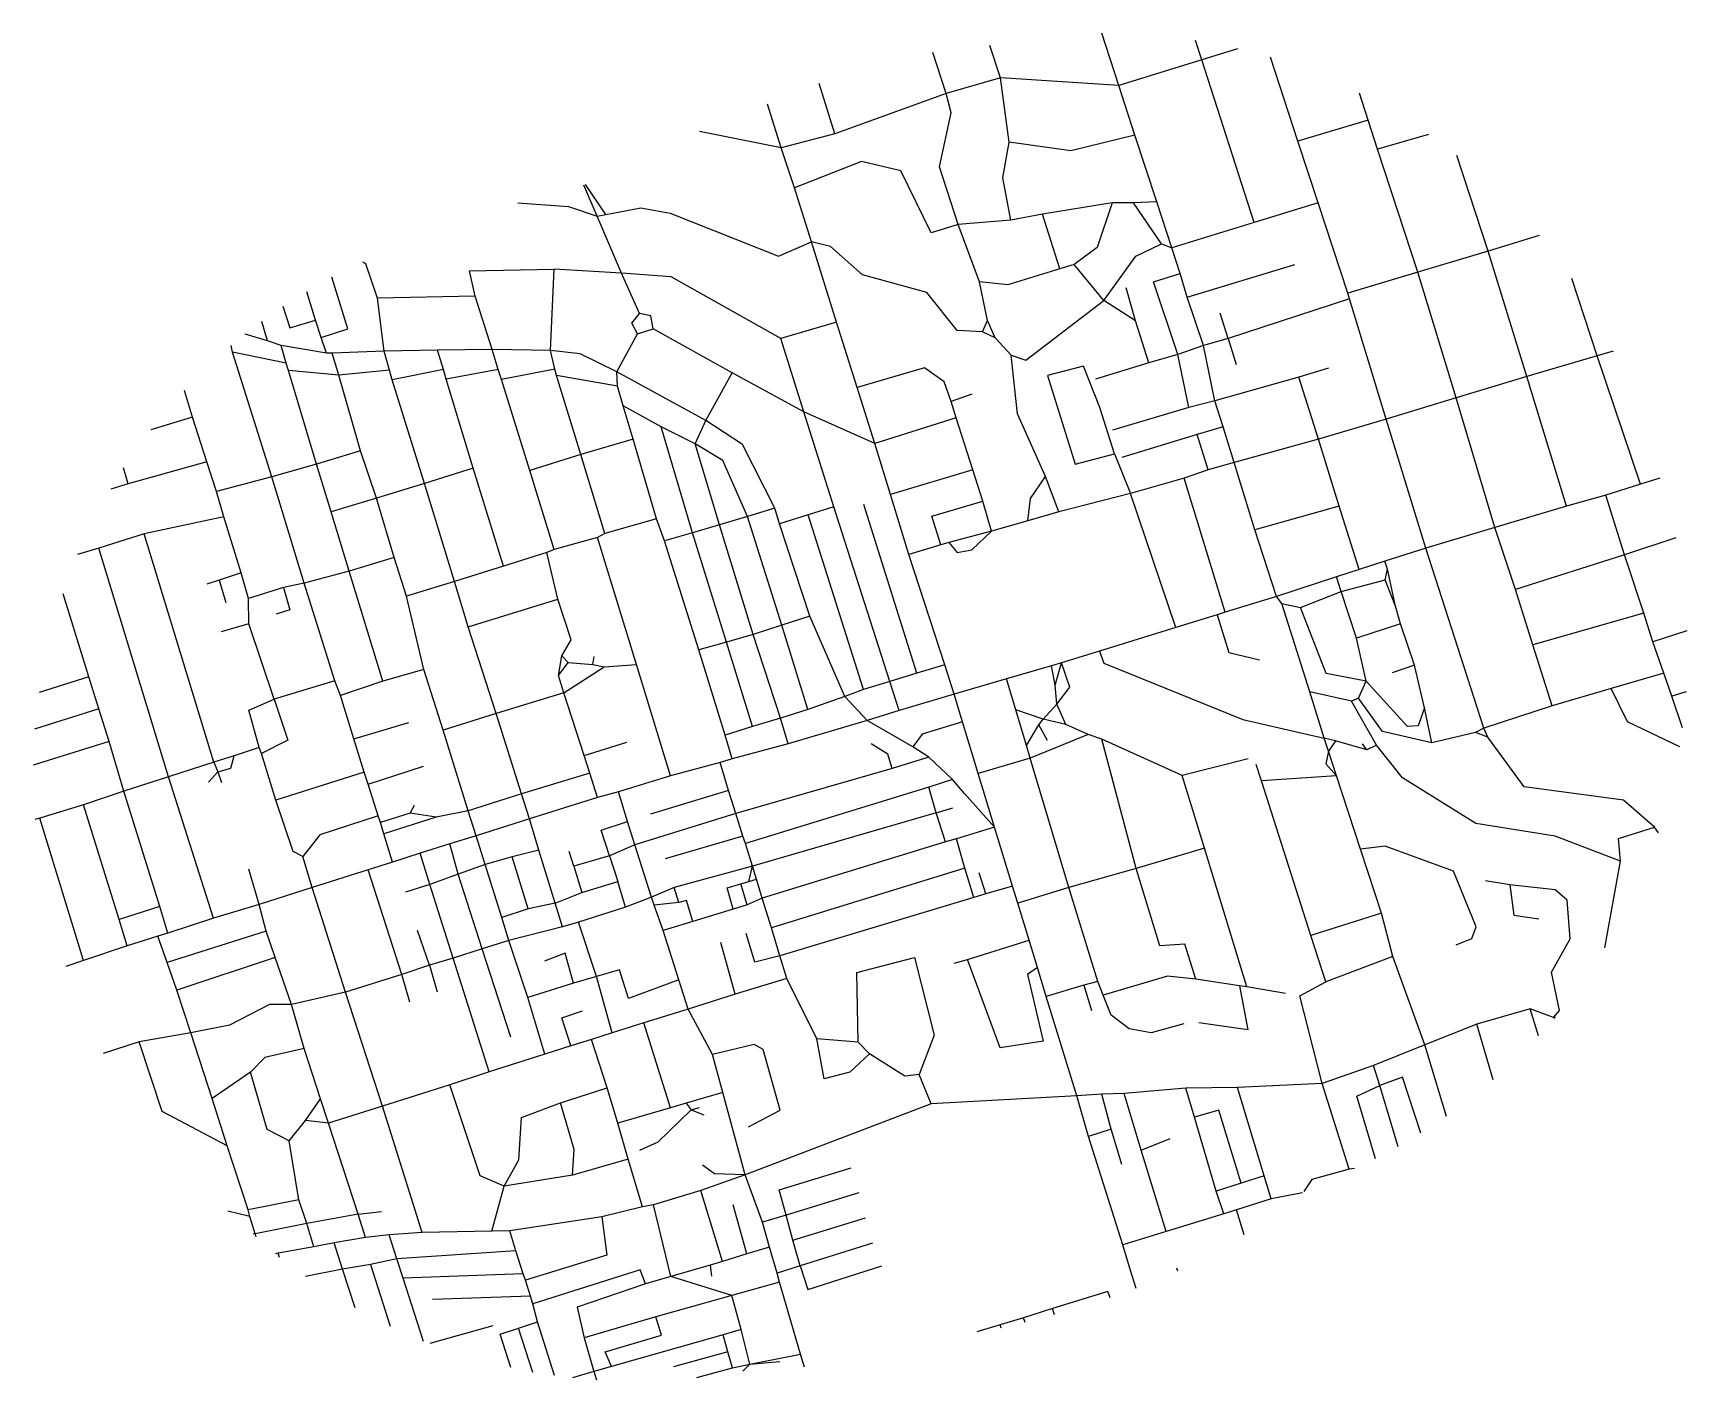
# Model space of a CAD drawing. Header units: metres. Extents: x 625852 to 628785, y 4836684 to 4839071.
import ezdxf

# ---------------------------------------------------------------- set-up
doc = ezdxf.new("R2010")
doc.units = ezdxf.units.M

msp = doc.modelspace()

# ---------------------------------------------------------------- linework, layer by layer
at = {"layer": 'ROADS'}
for points in [[(627777.4, 4838978.5), (627747.2, 4839071.3)], [(627567.3, 4838992.3), (627548.6, 4839049.6)], [(627924.7, 4839024.1), (627913.3, 4839058.1)], [(627987.4, 4839043.4), (627924.7, 4839024.1)], [(627470.9, 4838964.2), (627447.5, 4839037)], [(627924.7, 4839024.1), (627777.4, 4838978.5)], [(628017.5, 4838735.8), (627924.7, 4839024.1)], [(628094.5, 4838879.5), (628046.2, 4839028.6)], [(627273.3, 4838892.7), (627245.7, 4838981.7)], [(627567.3, 4838992.3), (627470.9, 4838964.2)], [(627582.7, 4838877.7), (627567.3, 4838992.3)], [(627777.4, 4838978.5), (627567.3, 4838992.3)], [(627470.9, 4838964.2), (627273.3, 4838892.7)], [(627492.1, 4838732.1), (627459.4, 4838834.4), (627479.9, 4838929.8), (627470.9, 4838964.2)], [(627805.8, 4838890.6), (627777.4, 4838978.5)], [(628219.4, 4838916.8), (628203.8, 4838964.6)], [(627178.5, 4838867.7), (627154.2, 4838945.2)], [(627178.5, 4838867.7), (627033.4, 4838896.6)], [(628219.4, 4838916.8), (628094.5, 4838879.5)], [(628236.1, 4838865.7), (628219.4, 4838916.8)], [(627273.3, 4838892.7), (627178.5, 4838867.7)], [(627201.9, 4838796.8), (627178.5, 4838867.7)], [(627585.9, 4838739.8), (627571.7, 4838814.6), (627582.7, 4838877.7)], [(627805.8, 4838890.6), (627692.2, 4838862.6), (627582.7, 4838877.7)], [(627844.4, 4838771.9), (627805.8, 4838890.6)], [(628130.8, 4838770.4), (628094.5, 4838879.5)], [(628326.6, 4838891.6), (628236.1, 4838865.7)], [(628307.3, 4838647.5), (628236.1, 4838865.7)], [(627492.1, 4838732.1), (627444.2, 4838717.2), (627390.6, 4838827), (627320.6, 4838843.7), (627201.9, 4838796.8)], [(628432.1, 4838684.5), (628376.6, 4838854.6)], [(626851.9, 4838746.6), (626828.5, 4838802)], [(626867.7, 4838749.5), (626831.3, 4838802.7)], [(627232, 4838701.2), (627201.9, 4838796.8)], [(626711.4, 4838770.3), (626801.2, 4838763.9), (626851.9, 4838746.6)], [(626851.9, 4838746.6), (626867.7, 4838749.5)], [(626867.7, 4838749.5), (626929.3, 4838761.4), (626981.8, 4838752.1), (627173.7, 4838676), (627232, 4838701.2)], [(627641.7, 4838750.3), (627585.9, 4838739.8)], [(627765.2, 4838770.2), (627641.7, 4838750.3)], [(627672.7, 4838653.6), (627641.7, 4838750.3)], [(627765.2, 4838770.2), (627738.9, 4838691.1), (627697.9, 4838661.3)], [(627803, 4838770.4), (627765.2, 4838770.2)], [(627844.4, 4838771.9), (627803, 4838770.4)], [(627853, 4838697.9), (627803, 4838770.4)], [(627871.3, 4838690.6), (627844.4, 4838771.9)], [(628130.8, 4838770.4), (628017.5, 4838735.8)], [(628183.1, 4838610.4), (628130.8, 4838770.4)], [(626895.1, 4838645.5), (626851.9, 4838746.6)], [(627585.9, 4838739.8), (627492.1, 4838732.1)], [(627530.1, 4838630.1), (627492.1, 4838732.1)], [(628017.5, 4838735.8), (627871.3, 4838690.6)], [(627535.5, 4838541.5), (627490.8, 4838544.3), (627436.8, 4838611.4), (627322.8, 4838642.7), (627265.9, 4838693.2), (627232, 4838701.2)], [(627276.5, 4838559.1), (627232, 4838701.2)], [(627750.9, 4838597.2), (627807.4, 4838676.1), (627853, 4838697.9)], [(627853, 4838697.9), (627871.3, 4838690.6)], [(627886.3, 4838645), (627871.3, 4838690.6)], [(628522.6, 4838712.6), (628432.1, 4838684.5)], [(626462.2, 4838601.5), (626442, 4838662.3), (626436.2, 4838665.1)], [(627697.9, 4838661.3), (627672.7, 4838653.6)], [(627750.9, 4838597.2), (627697.9, 4838661.3)], [(627898.2, 4838603.2), (628089.5, 4838660.8)], [(628432.1, 4838684.5), (628307.3, 4838647.5)], [(628500.6, 4838462.4), (628432.1, 4838684.5)], [(626362.7, 4838531.7), (626409.9, 4838547.1), (626381.2, 4838638.8)], [(626635.9, 4838605.1), (626625.6, 4838650.1), (626775.6, 4838653)], [(626769.4, 4838508.4), (626775.6, 4838653)], [(626895.1, 4838645.5), (626775.6, 4838653)], [(627177.8, 4838530), (626983.3, 4838639.3), (626895.1, 4838645.5)], [(626927.2, 4838574.1), (626895.1, 4838645.5)], [(627672.7, 4838653.6), (627580.6, 4838625), (627530.1, 4838630.1)], [(627544.5, 4838561.8), (627530.1, 4838630.1)], [(627881.6, 4838501.8), (627838.9, 4838630.6), (627886.3, 4838645)], [(627898.2, 4838603.2), (627886.3, 4838645)], [(628307.3, 4838647.5), (628183.1, 4838610.4)], [(628375.7, 4838424.5), (628307.3, 4838647.5)], [(628625.6, 4838499.2), (628580.5, 4838636)], [(626352.5, 4838562.5), (626337.1, 4838612.9)], [(626635.9, 4838605.1), (626462.2, 4838601.5)], [(626474.1, 4838507.5), (626462.2, 4838601.5)], [(626665.8, 4838510.1), (626635.9, 4838605.1)], [(627806.5, 4838561.1), (627790, 4838619.8)], [(627927.2, 4838517.4), (627898.2, 4838603.2)], [(628186.1, 4838600), (627971, 4838530)], [(628186.1, 4838600), (628183.1, 4838610.4)], [(628251.5, 4838386.7), (628186.1, 4838600)], [(626294.6, 4838587.1), (626306.7, 4838548.6), (626352.5, 4838562.5)], [(626923.5, 4838538.4), (626913.5, 4838556.9), (626927.2, 4838574.1)], [(626951.1, 4838547.1), (626947.1, 4838570), (626927.2, 4838574.1)], [(627586.3, 4838500.4), (627612, 4838491.2), (627750.9, 4838597.2)], [(627806.5, 4838561.1), (627750.9, 4838597.2)], [(627971, 4838530), (627957.1, 4838574.7)], [(626267.1, 4838525.6), (626257.5, 4838559.9)], [(626362.7, 4838531.7), (626352.5, 4838562.5)], [(626923.5, 4838538.4), (626951.1, 4838547.1)], [(627091.4, 4838468.9), (626951.1, 4838547.1)], [(627276.5, 4838559.1), (627177.8, 4838530)], [(627313.2, 4838442.9), (627276.5, 4838559.1)], [(627535.5, 4838541.5), (627544.5, 4838561.8)], [(627558, 4838530.8), (627535.5, 4838541.5)], [(627558, 4838530.8), (627544.5, 4838561.8)], [(627830.5, 4838486.5), (627806.5, 4838561.1)], [(626205.5, 4838505.6), (626202.9, 4838517.6)], [(626267.1, 4838525.6), (626227.7, 4838537.5)], [(626291.5, 4838517.7), (626267.1, 4838525.6)], [(626300.2, 4838486.2), (626291.5, 4838517.7)], [(626371.8, 4838503.7), (626291.5, 4838517.7)], [(626371.8, 4838503.7), (626362.7, 4838531.7)], [(626886.8, 4838470.6), (626923.5, 4838538.4)], [(627218.5, 4838399.9), (627177.8, 4838530)], [(627586.3, 4838500.4), (627558, 4838530.8)], [(627927.2, 4838517.4), (627881.6, 4838501.8)], [(627971, 4838530), (627927.2, 4838517.4)], [(627947.2, 4838419.5), (627927.2, 4838517.4)], [(627971, 4838530), (627985.1, 4838483.8)], [(626275.1, 4838284.7), (626205.5, 4838505.6)], [(626300.2, 4838486.2), (626205.5, 4838505.6)], [(626304.6, 4838472.9), (626300.2, 4838486.2)], [(626382.3, 4838503.6), (626371.8, 4838503.7)], [(626474.1, 4838507.5), (626382.3, 4838503.6)], [(626393.8, 4838464.9), (626382.3, 4838503.6)], [(626568.8, 4838509.4), (626474.1, 4838507.5)], [(626483.5, 4838473.8), (626474.1, 4838507.5)], [(626665.8, 4838510.1), (626568.8, 4838509.4)], [(626579.3, 4838474.9), (626568.8, 4838509.4)], [(626676.6, 4838475.1), (626665.8, 4838510.1)], [(626769.4, 4838508.4), (626665.8, 4838510.1)], [(626886.8, 4838470.6), (626822.1, 4838502.9), (626769.4, 4838508.4)], [(626776.8, 4838475.8), (626769.4, 4838508.4)], [(627647, 4838285.1), (627597.3, 4838396.5), (627586.3, 4838500.4)], [(627830.5, 4838486.5), (627736, 4838457.5)], [(627881.6, 4838501.8), (627830.5, 4838486.5)], [(627901.2, 4838407.8), (627881.6, 4838501.8)], [(628625.6, 4838499.2), (628500.6, 4838462.4)], [(628653.9, 4838507.7), (628625.6, 4838499.2)], [(628702.4, 4838271.7), (628625.6, 4838499.2)], [(626354.5, 4838307.2), (626304.6, 4838472.9)], [(626393.8, 4838464.9), (626304.6, 4838472.9)], [(626483.5, 4838473.8), (626393.8, 4838464.9)], [(626432.5, 4838330.7), (626393.8, 4838464.9)], [(626488.7, 4838456.7), (626483.5, 4838473.8)], [(626579.3, 4838474.9), (626488.7, 4838456.7)], [(626545.8, 4838272.9), (626488.7, 4838456.7)], [(626584.5, 4838457.7), (626579.3, 4838474.9)], [(626676.6, 4838475.1), (626584.5, 4838457.7)], [(626632.2, 4838300), (626584.5, 4838457.7)], [(626682.1, 4838457), (626676.6, 4838475.1)], [(626776.8, 4838475.8), (626682.1, 4838457)], [(626732.7, 4838296.1), (626682.1, 4838457)], [(626780.2, 4838464.5), (626776.8, 4838475.8)], [(626822.8, 4838324.5), (626780.2, 4838464.5)], [(626887.9, 4838445.1), (626780.2, 4838464.5)], [(627044.6, 4838384.3), (626886.8, 4838470.6)], [(626887.9, 4838445.1), (626886.8, 4838470.6)], [(627044.6, 4838384.3), (627091.4, 4838468.9)], [(627218.5, 4838399.9), (627091.4, 4838468.9)], [(627479.8, 4838418.3), (627467.4, 4838453.1), (627432.6, 4838477.9), (627313.2, 4838442.9)], [(627769.5, 4838325.5), (627743.3, 4838407.8), (627714.8, 4838480.9), (627650.6, 4838464.2), (627700, 4838307.1), (627769.5, 4838325.5)], [(628096.3, 4838461.2), (627947.2, 4838419.5)], [(628148.9, 4838477.3), (628096.3, 4838461.2)], [(628131.2, 4838351.7), (628096.3, 4838461.2)], [(628500.6, 4838462.4), (628375.7, 4838424.5)], [(628570.9, 4838232.6), (628500.6, 4838462.4)], [(626134.2, 4838390.5), (626119.9, 4838437.6)], [(626898.3, 4838410.4), (626887.9, 4838445.1)], [(627344.4, 4838343.5), (627313.2, 4838442.9)], [(627516.5, 4838430.9), (627479.8, 4838418.3)], [(628375.7, 4838424.5), (628251.5, 4838386.7)], [(628444, 4838195), (628375.7, 4838424.5)], [(626915.9, 4838351.4), (626898.3, 4838410.4)], [(626965.4, 4838373.1), (626898.3, 4838410.4)], [(627271.5, 4838231.7), (627218.5, 4838399.9)], [(627344.4, 4838343.5), (627218.5, 4838399.9)], [(627488.5, 4838389), (627479.8, 4838418.3)], [(627901.2, 4838407.8), (627765.8, 4838367.5)], [(627947.2, 4838419.5), (627901.2, 4838407.8)], [(627962.1, 4838373.1), (627947.2, 4838419.5)], [(626134.2, 4838390.5), (626060.5, 4838368.1)], [(626159.8, 4838311), (626134.2, 4838390.5)], [(627021.4, 4838185.5), (626965.4, 4838373.1)], [(627026.1, 4838343.1), (626965.4, 4838373.1)], [(627026.1, 4838343.1), (627044.6, 4838384.3)], [(627167.3, 4838229.3), (627109.8, 4838341.7), (627044.6, 4838384.3)], [(627488.5, 4838389), (627344.4, 4838343.5)], [(627518.4, 4838297.3), (627488.5, 4838389)], [(627962.1, 4838373.1), (627916.1, 4838359.7)], [(627981.5, 4838309.9), (627962.1, 4838373.1)], [(628251.5, 4838386.7), (628131.2, 4838351.7)], [(628321.8, 4838158.3), (628251.5, 4838386.7)], [(626915.9, 4838351.4), (626822.8, 4838324.5)], [(626957.4, 4838210.3), (626915.9, 4838351.4)], [(627118.7, 4838214.5), (627075.1, 4838313.4), (627026.1, 4838343.1)], [(627068.9, 4838199.4), (627026.1, 4838343.1)], [(627372.1, 4838253.2), (627344.4, 4838343.5)], [(627916.1, 4838359.7), (627782.7, 4838318.8)], [(627935.6, 4838297.1), (627916.1, 4838359.7)], [(628131.2, 4838351.7), (627981.5, 4838309.9)], [(628168, 4838232.8), (628131.2, 4838351.7)], [(626159.8, 4838311), (626020.5, 4838272.5)], [(626176.7, 4838258.6), (626159.8, 4838311)], [(626354.5, 4838307.2), (626275.1, 4838284.7)], [(626432.5, 4838330.7), (626354.5, 4838307.2)], [(626380.2, 4838222.4), (626354.5, 4838307.2)], [(626460.4, 4838246.9), (626432.5, 4838330.7)], [(626822.8, 4838324.5), (626732.7, 4838296.1)], [(626865.7, 4838184.4), (626822.8, 4838324.5)], [(627769.5, 4838325.5), (627798.2, 4838255.3)], [(627981.5, 4838309.9), (627935.6, 4838297.1)], [(628018.3, 4838190.8), (627981.5, 4838309.9)], [(626020.5, 4838272.5), (626011.8, 4838300.4)], [(626275.1, 4838284.7), (626176.7, 4838258.6)], [(626332.6, 4838096.3), (626275.1, 4838284.7)], [(626632.2, 4838300), (626545.8, 4838272.9)], [(626686.1, 4838126.4), (626632.2, 4838300)], [(626775.9, 4838155.6), (626732.7, 4838296.1)], [(627518.4, 4838297.3), (627372.1, 4838253.2)], [(627536.2, 4838241.7), (627518.4, 4838297.3)], [(627616.1, 4838206.5), (627620.7, 4838246), (627647, 4838285.1)], [(627671.1, 4838222.8), (627647, 4838285.1)], [(627893.1, 4838282.1), (627798.2, 4838255.3)], [(627935.6, 4838297.1), (627893.1, 4838282.1)], [(627966, 4838044.5), (627893.1, 4838282.1)], [(628736.8, 4838282.5), (628702.4, 4838271.7)], [(626020.5, 4838272.5), (625989.7, 4838262.8)], [(626189.8, 4838213.8), (626176.7, 4838258.6)], [(626545.8, 4838272.9), (626460.4, 4838246.9)], [(626598.8, 4838098.8), (626545.8, 4838272.9)], [(627404.8, 4838147.1), (627372.1, 4838253.2)], [(627798.2, 4838255.3), (627671.1, 4838222.8)], [(627878.3, 4838017.6), (627798.2, 4838255.3)], [(628640.7, 4838252.4), (628570.9, 4838232.6)], [(628702.4, 4838271.7), (628640.7, 4838252.4)], [(628674.3, 4838146.3), (628640.7, 4838252.4)], [(626460.4, 4838246.9), (626380.2, 4838222.4)], [(626412.1, 4838117.4), (626380.2, 4838222.4)], [(626492.3, 4838141.8), (626460.4, 4838246.9)], [(627167.3, 4838229.3), (627118.7, 4838214.5)], [(627175.2, 4838201.1), (627167.3, 4838229.3)], [(627271.5, 4838231.7), (627226.1, 4838217.3)], [(627370.8, 4837921.5), (627271.5, 4838231.7)], [(627419.2, 4837936.4), (627325, 4838235.3)], [(627461.4, 4838164.2), (627445.5, 4838214.8), (627536.2, 4838241.7)], [(627551.3, 4838188.4), (627536.2, 4838241.7)], [(627671.1, 4838222.8), (627616.1, 4838206.5)], [(628168, 4838232.8), (628018.3, 4838190.8)], [(628203.2, 4838120.3), (628168, 4838232.8)], [(628570.9, 4838232.6), (628444, 4838195)], [(626189.8, 4838213.8), (626048.4, 4838183.3)], [(626220.6, 4838114.2), (626189.8, 4838213.8)], [(626957.4, 4838210.3), (626865.7, 4838184.4)], [(626971.7, 4838171), (626957.4, 4838210.3)], [(627068.9, 4838199.4), (627021.4, 4838185.5)], [(627118.7, 4838214.5), (627068.9, 4838199.4)], [(627129, 4838005.4), (627068.9, 4838199.4)], [(627179.5, 4838021.7), (627118.7, 4838214.5)], [(627226.1, 4838217.3), (627175.2, 4838201.1)], [(627229.1, 4838037.7), (627175.2, 4838201.1)], [(627324.4, 4837907.4), (627226.1, 4838217.3)], [(627616.1, 4838206.5), (627551.3, 4838188.4)], [(628056.7, 4838072.3), (628018.3, 4838190.8)], [(628444, 4838195), (628321.8, 4838158.3)], [(628480.5, 4838084.6), (628444, 4838195)], [(626048.4, 4838183.3), (625968.3, 4838158.3)], [(626172.3, 4837778.5), (626048.4, 4838183.3)], [(626852.5, 4838177.3), (626775.9, 4838155.6)], [(626865.7, 4838184.4), (626852.5, 4838177.3)], [(626921.7, 4837951.7), (626852.5, 4838177.3)], [(627021.4, 4838185.5), (626971.7, 4838171)], [(627032.3, 4837977.9), (626971.7, 4838171)], [(627081.3, 4837991.8), (627021.4, 4838185.5)], [(627461.4, 4838164.2), (627404.8, 4838147.1)], [(627475.6, 4838168.5), (627461.4, 4838164.2)], [(627475.6, 4838168.5), (627490.8, 4838150.6), (627516.8, 4838155), (627551.3, 4838188.4)], [(627551.3, 4838188.4), (627475.6, 4838168.5)], [(628764.9, 4838176.3), (628674.3, 4838146.3)], [(625968.3, 4838158.3), (625930.7, 4838146.7)], [(626092, 4837752.6), (625968.3, 4838158.3)], [(626492.3, 4838141.8), (626412.1, 4838117.4)], [(626513.8, 4838073), (626492.3, 4838141.8)], [(626762.8, 4838150.2), (626686.1, 4838126.4)], [(626775.9, 4838155.6), (626762.8, 4838150.2)], [(626782.5, 4838067.8), (626762.8, 4838150.2)], [(627468.7, 4837951.5), (627404.8, 4838147.1)], [(628249.1, 4838135.2), (628203.2, 4838120.3)], [(628321.8, 4838158.3), (628249.1, 4838135.2)], [(628254, 4838121.1), (628249.1, 4838135.2)], [(628424.3, 4837839.2), (628321.8, 4838158.3)], [(628674.3, 4838146.3), (628480.5, 4838084.6)], [(628708.4, 4838042.7), (628674.3, 4838146.3)], [(626181.5, 4838101.6), (626159.6, 4838094.5)], [(626220.6, 4838114.2), (626181.5, 4838101.6)], [(626181.5, 4838101.6), (626193.5, 4838061.7)], [(626233.9, 4838068.7), (626220.6, 4838114.2)], [(626412.1, 4838117.4), (626332.6, 4838096.3)], [(626471.9, 4837922.5), (626412.1, 4838117.4)], [(626686.1, 4838126.4), (626598.8, 4838098.8)], [(628163.1, 4838107.1), (628056.7, 4838072.3)], [(628203.2, 4838120.3), (628163.1, 4838107.1)], [(628171.8, 4838081.3), (628163.1, 4838107.1)], [(628171.8, 4838081.3), (628249.4, 4838101.9)], [(628249.4, 4838101.9), (628254, 4838121.1)], [(628267.8, 4838055.5), (628249.4, 4838101.9)], [(628267.8, 4838055.5), (628254, 4838121.1)], [(625950.7, 4837930.1), (625904.7, 4838077.4)], [(626295.6, 4838088.7), (626233.9, 4838068.7)], [(626295.6, 4838088.7), (626307.1, 4838048.7), (626282.9, 4838041)], [(626332.6, 4838096.3), (626295.6, 4838088.7)], [(626386.6, 4837923), (626332.6, 4838096.3)], [(626598.8, 4838098.8), (626513.8, 4838073)], [(626544.8, 4837943), (626513.8, 4838073)], [(626623.5, 4838018.7), (626598.8, 4838098.8)], [(628056.7, 4838072.3), (627966, 4838044.5)], [(628066.4, 4838060.1), (628056.7, 4838072.3)], [(628099.7, 4838052.9), (628171.8, 4838081.3)], [(628198.6, 4837998.6), (628171.8, 4838081.3)], [(628511.4, 4837986.8), (628480.5, 4838084.6)], [(626234.4, 4838023.8), (626233.9, 4838068.7)], [(626623.5, 4838018.7), (626782.5, 4838067.8)], [(626789.6, 4837967.2), (626806.2, 4837995.7), (626782.5, 4838067.8)], [(627966, 4838044.5), (627951.8, 4838040.2)], [(628115.7, 4837903.5), (628066.4, 4838060.1)], [(628066.4, 4838060.1), (628099.7, 4838052.9)], [(628216, 4837922.3), (628145.1, 4837936), (628099.7, 4838052.9)], [(628277, 4838024.3), (628267.8, 4838055.5)], [(628708.4, 4838042.7), (628511.4, 4837986.8)], [(628724.5, 4837992), (628708.4, 4838042.7)], [(626234.4, 4838023.8), (626185, 4838009.6)], [(626279, 4837890.4), (626234.4, 4838023.8)], [(626672.9, 4837865), (626623.5, 4838018.7)], [(627179.5, 4838021.7), (627129, 4838005.4)], [(627229.1, 4838037.7), (627179.5, 4838021.7)], [(627225.4, 4837872.2), (627179.5, 4838021.7)], [(627291.4, 4837895), (627229.1, 4838037.7)], [(627878.3, 4838017.6), (627743.1, 4837975.5)], [(627951.8, 4838040.2), (627878.3, 4838017.6)], [(627951.8, 4838040.2), (627972.4, 4837973.4), (628026.5, 4837960.2)], [(628277, 4838024.3), (628198.6, 4837998.6)], [(628301.6, 4837950.7), (628277, 4838024.3)], [(627081.3, 4837991.8), (627032.3, 4837977.9)], [(627129, 4838005.4), (627081.3, 4837991.8)], [(627127.4, 4837842.1), (627081.3, 4837991.8)], [(627176.9, 4837857), (627129, 4838005.4)], [(628216, 4837922.3), (628198.6, 4837998.6)], [(628545.9, 4837878.4), (628511.4, 4837986.8)], [(628784.7, 4838011.6), (628724.5, 4837992)], [(628743.6, 4837936.6), (628724.5, 4837992)], [(626783.2, 4837932.6), (626789.6, 4837967.2)], [(626783.2, 4837932.6), (626800.4, 4837955.3)], [(626800.4, 4837955.3), (626789.6, 4837967.2)], [(626800.4, 4837955.3), (626844.3, 4837951.8)], [(626844.3, 4837951.8), (626846.5, 4837966.3)], [(627078.8, 4837826.9), (627032.3, 4837977.9)], [(627675.8, 4837954.9), (627658.1, 4837949.7)], [(627664.2, 4837915.2), (627675.8, 4837954.9)], [(627667.1, 4837881.6), (627690.5, 4837911.6), (627675.8, 4837954.9)], [(627743.1, 4837975.5), (627675.8, 4837954.9)], [(627743.1, 4837975.5), (627750.9, 4837954.5), (627997.3, 4837854.3), (628141.5, 4837821.3)], [(625950.7, 4837930.1), (625862.3, 4837902.5)], [(625968.5, 4837873.1), (625950.7, 4837930.1)], [(626544.8, 4837943), (626471.9, 4837922.5)], [(626578.7, 4837835.7), (626544.8, 4837943)], [(626793.1, 4837901.9), (626783.2, 4837932.6)], [(626793.1, 4837901.9), (626864.3, 4837948)], [(626844.3, 4837951.8), (626864.3, 4837948)], [(626864.3, 4837948), (626921.7, 4837951.7)], [(626982.2, 4837754.5), (626921.7, 4837951.7)], [(627419.2, 4837936.4), (627370.8, 4837921.5)], [(627468.7, 4837951.5), (627419.2, 4837936.4)], [(627484.9, 4837899.4), (627468.7, 4837951.5)], [(627578, 4837926.3), (627484.9, 4837899.4)], [(627658.1, 4837949.7), (627578, 4837926.3)], [(627594.5, 4837871.4), (627578, 4837926.3)], [(627664.2, 4837915.2), (627658.1, 4837949.7)], [(628301.6, 4837950.7), (628261.7, 4837937.1)], [(628319.6, 4837875), (628301.6, 4837950.7)], [(628743.6, 4837936.6), (628650.3, 4837909.1)], [(628758.2, 4837895.5), (628743.6, 4837936.6)], [(626386.6, 4837923), (626279, 4837890.4)], [(626396.9, 4837897), (626386.6, 4837923)], [(626471.9, 4837922.5), (626396.9, 4837897)], [(626420.4, 4837820.2), (626396.9, 4837897)], [(626793.1, 4837901.9), (626672.9, 4837865)], [(626829.1, 4837790.8), (626793.1, 4837901.9)], [(627324.4, 4837907.4), (627291.4, 4837895)], [(627370.8, 4837921.5), (627324.4, 4837907.4)], [(627387.6, 4837870.1), (627370.8, 4837921.5)], [(627484.9, 4837899.4), (627387.6, 4837870.1)], [(627500.1, 4837850.1), (627484.9, 4837899.4)], [(627667.1, 4837881.6), (627664.2, 4837915.2)], [(628189.8, 4837886.7), (628115.7, 4837903.5)], [(628141.5, 4837821.3), (628115.7, 4837903.5)], [(628202.3, 4837892.2), (628216, 4837922.3)], [(628319.6, 4837875), (628308.2, 4837843), (628289.2, 4837841.9), (628216, 4837922.3)], [(628650.3, 4837909.1), (628545.9, 4837878.4)], [(628772.2, 4837806.1), (628679.4, 4837850.2), (628650.3, 4837909.1)], [(628783.5, 4837903.3), (628758.2, 4837895.5)], [(625968.5, 4837873.1), (625853.9, 4837837.3)], [(625986.5, 4837815.2), (625968.5, 4837873.1)], [(626252.5, 4837804.5), (626234.4, 4837870.7), (626279, 4837890.4)], [(626279, 4837890.4), (626303.6, 4837817.6), (626256.8, 4837794.2)], [(627225.4, 4837872.2), (627176.9, 4837857)], [(627291.4, 4837895), (627225.4, 4837872.2)], [(627330.8, 4837852.6), (627291.4, 4837895)], [(627387.6, 4837870.1), (627330.8, 4837852.6)], [(627613.5, 4837808.1), (627594.5, 4837871.4)], [(627643, 4837855), (627594.5, 4837871.4)], [(627643, 4837855), (627667.1, 4837881.6)], [(627683.5, 4837845.3), (627667.1, 4837881.6)], [(628202.3, 4837892.2), (628189.8, 4837886.7)], [(628234, 4837808.8), (628189.8, 4837886.7)], [(628332.4, 4837813.1), (628244.9, 4837832.9), (628202.3, 4837892.2)], [(628332.4, 4837813.1), (628319.6, 4837875)], [(628545.9, 4837878.4), (628424.3, 4837839.2)], [(628777.1, 4837839.6), (628758.2, 4837895.5)], [(626420.4, 4837820.2), (626517.9, 4837849.3)], [(626672.9, 4837865), (626578.7, 4837835.7)], [(626717.8, 4837722.4), (626672.9, 4837865)], [(627127.4, 4837842.1), (627078.8, 4837826.9)], [(627176.9, 4837857), (627127.4, 4837842.1)], [(627190.6, 4837811.5), (627176.9, 4837857)], [(627330.8, 4837852.6), (627190.6, 4837811.5)], [(627412, 4837806), (627330.8, 4837852.6)], [(627500.1, 4837850.1), (627428.3, 4837828.7), (627412, 4837806)], [(627528, 4837758.8), (627500.1, 4837850.1)], [(627613.5, 4837808.1), (627635.1, 4837845)], [(627635.1, 4837845), (627643, 4837855)], [(627650.6, 4837817), (627635.1, 4837845)], [(627683.5, 4837845.3), (627643, 4837855)], [(627722.9, 4837827.7), (627683.5, 4837845.3)], [(628424.3, 4837839.2), (628409.8, 4837831.1)], [(628431.5, 4837823.2), (628424.3, 4837839.2)], [(625986.5, 4837815.2), (625851.6, 4837773.4)], [(626012.8, 4837727.1), (625986.5, 4837815.2)], [(626439, 4837760.8), (626420.4, 4837820.2)], [(626623.5, 4837692.2), (626578.7, 4837835.7)], [(626829.1, 4837790.8), (626904.6, 4837814.2)], [(627091.5, 4837784.4), (627078.8, 4837826.9)], [(627190.6, 4837811.5), (627091.5, 4837784.4)], [(627375.5, 4837767.3), (627367.3, 4837793.2), (627338, 4837811.2)], [(627620.2, 4837785.7), (627613.5, 4837808.1)], [(627722.9, 4837827.7), (627620.2, 4837785.7)], [(627747.1, 4837819.6), (627722.9, 4837827.7)], [(627808, 4837590.5), (627747.1, 4837819.6)], [(627889.4, 4837755.4), (627747.1, 4837819.6)], [(628148.9, 4837798.2), (628141.5, 4837821.3)], [(628161.4, 4837816.3), (628141.5, 4837821.3)], [(628161.4, 4837816.3), (628148.9, 4837798.2)], [(628216.9, 4837800.7), (628161.4, 4837816.3)], [(628216.9, 4837800.7), (628209.3, 4837811.1)], [(628234, 4837808.8), (628216.9, 4837800.7)], [(628666.8, 4837603.2), (628551.2, 4837647.4), (628410.2, 4837670), (628280.4, 4837751), (628234, 4837808.8)], [(628409.8, 4837831.1), (628332.4, 4837813.1)], [(628431.5, 4837823.2), (628409.8, 4837831.1)], [(628727.3, 4837663.5), (628672.5, 4837711.2), (628496.1, 4837735.1), (628431.5, 4837823.2)], [(626208.3, 4837790.1), (626172.3, 4837778.5)], [(626179.3, 4837761.9), (626202.6, 4837768.1), (626208.3, 4837790.1)], [(626252.5, 4837804.5), (626208.3, 4837790.1)], [(626256.8, 4837794.2), (626252.5, 4837804.5)], [(626282.3, 4837711.5), (626256.8, 4837794.2)], [(626839.1, 4837759.5), (626829.1, 4837790.8)], [(627091.5, 4837784.4), (627070, 4837778.1)], [(627440.5, 4837787.7), (627375.5, 4837767.3)], [(627440.5, 4837787.7), (627412, 4837806)], [(627482.2, 4837748.2), (627440.5, 4837787.7)], [(627620.2, 4837785.7), (627528, 4837758.8)], [(627688.6, 4837556.8), (627620.2, 4837785.7)], [(628006.9, 4837784.8), (627889.4, 4837755.4)], [(628148.9, 4837798.2), (628144.6, 4837776), (628163, 4837754.3)], [(628163, 4837754.3), (628148.9, 4837798.2)], [(626092, 4837752.6), (626012.8, 4837727.1)], [(626172.3, 4837778.5), (626092, 4837752.6)], [(626171.4, 4837502.1), (626092, 4837752.6)], [(626179.3, 4837761.9), (626162.9, 4837743.3)], [(626172.3, 4837778.5), (626179.3, 4837761.9)], [(626179.3, 4837761.9), (626185.9, 4837742.8)], [(626439, 4837760.8), (626282.3, 4837711.5)], [(626446.1, 4837740), (626439, 4837760.8)], [(626446.1, 4837740), (626544, 4837771.5)], [(626839.1, 4837759.5), (626717.8, 4837722.4)], [(626852.8, 4837716.3), (626839.1, 4837759.5)], [(626982.2, 4837754.5), (626890.1, 4837726.1)], [(627070, 4837778.1), (626982.2, 4837754.5)], [(627085, 4837728.8), (627070, 4837778.1)], [(627375.5, 4837767.3), (627097.7, 4837688)], [(627536.8, 4837729.8), (627528, 4837758.8)], [(627929.2, 4837626.4), (627889.4, 4837755.4)], [(628030.5, 4837745.7), (628020.8, 4837774.9)], [(628163, 4837754.3), (628030.5, 4837745.7)], [(628205.9, 4837624.5), (628163, 4837754.3)], [(626012.8, 4837727.1), (625940.8, 4837703.1)], [(626076.2, 4837522.6), (626012.8, 4837727.1)], [(626463.5, 4837683.6), (626446.1, 4837740)], [(626717.8, 4837722.4), (626623.5, 4837692.2)], [(626732.3, 4837678.2), (626717.8, 4837722.4)], [(626890.1, 4837726.1), (626852.8, 4837716.3)], [(626906, 4837673.7), (626890.1, 4837726.1)], [(627085, 4837728.8), (626946.6, 4837686.3)], [(627097.7, 4837688), (627085, 4837728.8)], [(627440.3, 4837734.3), (627115.1, 4837634.7)], [(627482.2, 4837748.2), (627440.3, 4837734.3)], [(627453.2, 4837688.7), (627440.3, 4837734.3)], [(627503.5, 4837723.4), (627482.2, 4837748.2)], [(627556.7, 4837663.4), (627503.5, 4837723.4)], [(627556.7, 4837663.4), (627536.8, 4837729.8)], [(628118, 4837471.7), (628030.5, 4837745.7)], [(625940.8, 4837703.1), (625863.7, 4837679.5)], [(626004.4, 4837499.6), (625940.8, 4837703.1)], [(626329.9, 4837611.5), (626312.7, 4837620.6), (626282.3, 4837711.5)], [(626520.3, 4837688.5), (626527.9, 4837702.6)], [(626623.5, 4837692.2), (626566.3, 4837681)], [(626637.5, 4837647.9), (626623.5, 4837692.2)], [(626852.8, 4837716.3), (626732.3, 4837678.2)], [(627453.2, 4837688.7), (627482.6, 4837698)], [(625863.7, 4837679.5), (625854.6, 4837677.1)], [(625941, 4837427.1), (625863.7, 4837679.5)], [(626463.5, 4837683.6), (626359.9, 4837649.7), (626329.9, 4837611.5)], [(626467.7, 4837672), (626463.5, 4837683.6)], [(626520.3, 4837688.5), (626467.7, 4837672)], [(626473.8, 4837652), (626467.7, 4837672)], [(626566.3, 4837681), (626473.8, 4837652)], [(626566.3, 4837681), (626520.3, 4837688.5)], [(626732.3, 4837678.2), (626637.5, 4837647.9)], [(626748.4, 4837622.5), (626732.3, 4837678.2)], [(626873.7, 4837612.9), (626859.4, 4837658.3), (626906, 4837673.7)], [(626919.1, 4837632), (626906, 4837673.7)], [(627097.7, 4837688), (626919.1, 4837632)], [(627110.5, 4837647.4), (627097.7, 4837688)], [(627453.2, 4837688.7), (627127.5, 4837594.6)], [(627470, 4837637.6), (627453.2, 4837688.7)], [(627556.7, 4837663.4), (627489.1, 4837643)], [(627588.8, 4837559), (627556.7, 4837663.4)], [(628666.8, 4837603.2), (628663.3, 4837643.7), (628727.3, 4837663.5)], [(628734.2, 4837653.3), (628727.3, 4837663.5)], [(626489.3, 4837601.7), (626473.8, 4837652)], [(626591, 4837633.7), (626537.9, 4837617.5)], [(626637.5, 4837647.9), (626591, 4837633.7)], [(626605.8, 4837580.1), (626591, 4837633.7)], [(626653.3, 4837597.1), (626637.5, 4837647.9)], [(626919.1, 4837632), (626873.7, 4837612.9)], [(626948.5, 4837539.5), (626919.1, 4837632)], [(627110.5, 4837647.4), (626972.9, 4837607.3)], [(627115.1, 4837634.7), (627110.5, 4837647.4)], [(627127.5, 4837594.6), (627115.1, 4837634.7)], [(627470, 4837637.6), (627144.9, 4837537.5)], [(627489.1, 4837643), (627470, 4837637.6)], [(627504.3, 4837590.6), (627489.1, 4837643)], [(626346.3, 4837556.6), (626329.9, 4837611.5)], [(626537.9, 4837617.5), (626489.3, 4837601.7)], [(626555.5, 4837561.7), (626537.9, 4837617.5)], [(626701.4, 4837610.7), (626653.3, 4837597.1)], [(626748.4, 4837622.5), (626701.4, 4837610.7)], [(626729.6, 4837519), (626701.4, 4837610.7)], [(626777.6, 4837529), (626748.4, 4837622.5)], [(626810.7, 4837594.3), (626802.5, 4837620.6)], [(626873.7, 4837612.9), (626810.7, 4837594.3)], [(626873.7, 4837612.9), (626888.6, 4837567.2)], [(627929.2, 4837626.4), (627808, 4837590.5)], [(628004.3, 4837380.2), (627929.2, 4837626.4)], [(628375.3, 4837455.1), (628403.2, 4837466.3), (628411.1, 4837486.6), (628370.9, 4837585.7), (628249.4, 4837629.9), (628205.9, 4837624.5)], [(628242.8, 4837511.2), (628205.9, 4837624.5)], [(628639.4, 4837449.7), (628666.8, 4837603.2)], [(626252.6, 4837526.5), (626234.5, 4837589.3)], [(626445.7, 4837588), (626346.3, 4837556.6)], [(626489.3, 4837601.7), (626445.7, 4837588)], [(626505.5, 4837402.3), (626445.7, 4837588)], [(626605.8, 4837580.1), (626555.5, 4837561.7)], [(626653.3, 4837597.1), (626605.8, 4837580.1)], [(626648.2, 4837447.7), (626605.8, 4837580.1)], [(626682.7, 4837503.2), (626653.3, 4837597.1)], [(626810.7, 4837594.3), (626825, 4837548)], [(627127.5, 4837594.6), (626988.9, 4837556.4)], [(627121, 4837567.4), (627127.5, 4837594.6)], [(627134.6, 4837571.5), (627127.5, 4837594.6)], [(627504.3, 4837590.6), (627161, 4837484.9)], [(627520.1, 4837538.7), (627504.3, 4837590.6)], [(627541.5, 4837545.1), (627529.3, 4837582.6)], [(627808, 4837590.5), (627688.6, 4837556.8)], [(627913.9, 4837394.2), (627894, 4837456.4), (627850.1, 4837453), (627808, 4837590.5)], [(626346.3, 4837556.6), (626252.6, 4837526.5)], [(626406, 4837371.3), (626346.3, 4837556.6)], [(626555.5, 4837561.7), (626512.1, 4837548.3)], [(626596.7, 4837431), (626555.5, 4837561.7)], [(626777.6, 4837529), (626825, 4837548)], [(626825, 4837548), (626888.6, 4837567.2)], [(626902.4, 4837521.9), (626888.6, 4837567.2)], [(626988.9, 4837556.4), (626948.5, 4837539.5)], [(626996.9, 4837530), (626988.9, 4837556.4)], [(627093.5, 4837518.4), (627082.6, 4837555.8), (627106.8, 4837563.1)], [(627106.8, 4837563.1), (627121, 4837567.4)], [(627118.3, 4837525.8), (627106.8, 4837563.1)], [(627121, 4837567.4), (627134.6, 4837571.5)], [(627144.9, 4837537.5), (627134.6, 4837571.5)], [(627541.5, 4837545.1), (627520.1, 4837538.7)], [(627588.8, 4837559), (627541.5, 4837545.1)], [(627598.2, 4837529), (627588.8, 4837559)], [(627688.6, 4837556.8), (627598.2, 4837529)], [(627740, 4837390.1), (627688.6, 4837556.8)], [(628470.4, 4837561.5), (628427.3, 4837568.2)], [(628548.4, 4837326.1), (628559, 4837338.4), (628544.4, 4837406.2), (628577.9, 4837465.3), (628572.3, 4837533.9), (628550.9, 4837552.4), (628470.4, 4837561.5)], [(628470.4, 4837561.5), (628478, 4837507.8), (628522.4, 4837501.3)], [(626076.2, 4837522.6), (626004.4, 4837499.6)], [(626090.9, 4837475.8), (626076.2, 4837522.6)], [(626252.6, 4837526.5), (626171.4, 4837502.1)], [(626265.3, 4837479.4), (626252.6, 4837526.5)], [(626729.6, 4837519), (626682.7, 4837503.2)], [(626777.6, 4837529), (626729.6, 4837519)], [(626790.8, 4837486.6), (626777.6, 4837529)], [(626902.4, 4837521.9), (626819.1, 4837495.1)], [(626948.5, 4837539.5), (626902.4, 4837521.9)], [(626953, 4837525.3), (626948.5, 4837539.5)], [(626996.9, 4837530), (626953, 4837525.3)], [(626968.9, 4837480.5), (626953, 4837525.3)], [(627021.7, 4837496.5), (627010.2, 4837533.7), (626996.9, 4837530)], [(627093.5, 4837518.4), (627021.7, 4837496.5)], [(627118.3, 4837525.8), (627093.5, 4837518.4)], [(627144.9, 4837537.5), (627118.3, 4837525.8)], [(627161, 4837484.9), (627144.9, 4837537.5)], [(627520.1, 4837538.7), (627176, 4837435.7)], [(627618.5, 4837463.3), (627598.2, 4837529)], [(626018.7, 4837453), (626004.4, 4837499.6)], [(626171.4, 4837502.1), (626090.9, 4837475.8)], [(626695.3, 4837462.9), (626682.7, 4837503.2)], [(626790.8, 4837486.6), (626695.3, 4837462.9)], [(626819.1, 4837495.1), (626790.8, 4837486.6)], [(626850.7, 4837398.9), (626819.1, 4837495.1)], [(627021.7, 4837496.5), (626968.9, 4837480.5)], [(628242.8, 4837511.2), (628118, 4837471.7)], [(628263.3, 4837434.1), (628242.8, 4837511.2)], [(626073.1, 4837470.5), (626018.7, 4837453)], [(626090.9, 4837475.8), (626073.1, 4837470.5)], [(626089.6, 4837423.7), (626073.1, 4837470.5)], [(626265.3, 4837479.4), (626089.6, 4837423.7)], [(626280.8, 4837432.6), (626265.3, 4837479.4)], [(626554.6, 4837418.9), (626533.3, 4837480.1)], [(626695.3, 4837462.9), (626648.2, 4837447.7)], [(626729.3, 4837361.4), (626695.3, 4837462.9)], [(626996.9, 4837392.9), (626968.9, 4837480.5)], [(627096.8, 4837367.2), (627071.5, 4837459.2)], [(627176, 4837435.7), (627131.9, 4837424.3), (627116.2, 4837475.1)], [(627176, 4837435.7), (627161, 4837484.9)], [(627509.1, 4837429.1), (627618.5, 4837463.3)], [(627633.1, 4837414.6), (627618.5, 4837463.3)], [(628144.1, 4837389.2), (628118, 4837471.7)], [(625941, 4837427.1), (625909.7, 4837416.4)], [(626018.7, 4837453), (625941, 4837427.1)], [(626280.8, 4837432.6), (626106.3, 4837374.6)], [(626310, 4837349), (626280.8, 4837432.6)], [(626596.7, 4837431), (626554.6, 4837418.9)], [(626648.2, 4837447.7), (626596.7, 4837431)], [(626660.6, 4837229.5), (626596.7, 4837431)], [(626698.9, 4837291.3), (626648.2, 4837447.7)], [(626810.3, 4837386.7), (626795, 4837440.1), (626758.6, 4837425.8)], [(627188.3, 4837395.3), (627176, 4837435.7)], [(627315.2, 4837282.6), (627312.3, 4837405.7), (627414.6, 4837432.4), (627449.8, 4837294.7), (627423.2, 4837225.2)], [(627485.1, 4837422.6), (627509.1, 4837429.1)], [(627633.1, 4837414.6), (627615.5, 4837402.1), (627643.1, 4837284.1), (627566.9, 4837272.1), (627509.1, 4837429.1)], [(628263.3, 4837434.1), (628144.1, 4837389.2)], [(628319.8, 4837277.5), (628263.3, 4837434.1)], [(626106.3, 4837374.6), (626089.6, 4837423.7)], [(626505.5, 4837402.3), (626406, 4837371.3)], [(626554.6, 4837418.9), (626505.5, 4837402.3)], [(626519.9, 4837353.3), (626505.5, 4837402.3)], [(626554.6, 4837418.9), (626568.1, 4837371.5)], [(626850.7, 4837398.9), (626810.3, 4837386.7)], [(626996.9, 4837392.9), (626907.7, 4837360), (626891.6, 4837410.5), (626850.7, 4837398.9)], [(626878.7, 4837299), (626850.7, 4837398.9)], [(627648.3, 4837363.2), (627633.1, 4837414.6)], [(627913.9, 4837394.2), (627863.7, 4837399.6), (627749.2, 4837365.4)], [(626131.6, 4837298.8), (626106.3, 4837374.6)], [(626406, 4837371.3), (626310, 4837349)], [(626471.2, 4837168.8), (626406, 4837371.3)], [(626810.3, 4837386.7), (626729.3, 4837361.4)], [(627013.7, 4837340.6), (626996.9, 4837392.9)], [(627188.3, 4837395.3), (627096.8, 4837367.2)], [(627241.9, 4837288.2), (627188.3, 4837395.3)], [(627715.1, 4837383.6), (627648.3, 4837363.2)], [(627740, 4837390.1), (627715.1, 4837383.6)], [(627715.1, 4837383.6), (627728.8, 4837338.5)], [(627749.2, 4837365.4), (627740, 4837390.1)], [(627991, 4837382.3), (627913.9, 4837394.2)], [(627991, 4837382.3), (628006, 4837304.4), (627919.4, 4837316.8)], [(628004.3, 4837380.2), (627991, 4837382.3)], [(628072.8, 4837368.8), (628004.3, 4837380.2)], [(628138, 4837208.9), (628098.3, 4837364.4), (628144.1, 4837389.2)], [(626310, 4837349), (626271, 4837349), (626199.9, 4837312.3), (626131.6, 4837298.8)], [(626332.6, 4837270.9), (626310, 4837349)], [(626759.5, 4837260.9), (626729.3, 4837361.4)], [(627013.7, 4837340.6), (626934.6, 4837316.8)], [(627096.8, 4837367.2), (627013.7, 4837340.6)], [(627056.6, 4837260.5), (627013.7, 4837340.6)], [(627702.9, 4837187), (627648.3, 4837363.2)], [(627892.3, 4837314.8), (627834.6, 4837298.7), (627795.4, 4837305.8), (627763.5, 4837330), (627749.2, 4837365.4)], [(628506.9, 4837341.3), (628412.2, 4837314)], [(628521.4, 4837293.3), (628506.9, 4837341.3)], [(628548.4, 4837326.1), (628506.9, 4837341.3)], [(626805.4, 4837275.6), (626789.2, 4837325.4), (626826.2, 4837338)], [(626934.6, 4837316.8), (626878.7, 4837299)], [(626982.3, 4837166), (626934.6, 4837316.8)], [(628412.2, 4837314), (628319.8, 4837277.5)], [(628441.3, 4837215.3), (628412.2, 4837314)], [(628551.9, 4837326.8), (628548.4, 4837326.1)], [(628549.9, 4837324.6), (628548.4, 4837326.1)], [(626040, 4837283.2), (625976, 4837262.1)], [(626131.6, 4837298.8), (626040, 4837283.2)], [(626196.1, 4837098.3), (626080.5, 4837159.4), (626040, 4837283.2)], [(626169.4, 4837182.6), (626131.6, 4837298.8)], [(626841.9, 4837287.3), (626805.4, 4837275.6)], [(626878.7, 4837299), (626841.9, 4837287.3)], [(626869.6, 4837201.4), (626841.9, 4837287.3)], [(627335.1, 4837261.4), (627299.9, 4837229), (627254.6, 4837217.6), (627241.9, 4837288.2)], [(627315.2, 4837282.6), (627241.9, 4837288.2)], [(627335.1, 4837261.4), (627315.2, 4837282.6)], [(626332.6, 4837270.9), (626262.4, 4837255.1), (626237.1, 4837229.4)], [(626361.6, 4837181.9), (626332.6, 4837270.9)], [(626759.5, 4837260.9), (626660.6, 4837229.5)], [(626805.4, 4837275.6), (626759.5, 4837260.9)], [(627120.3, 4837132.2), (627176.8, 4837161.6), (627146.3, 4837269.4), (627130.6, 4837278.2), (627056.6, 4837260.5)], [(627075.1, 4837193), (627056.6, 4837260.5)], [(627423.2, 4837225.2), (627397.6, 4837222.2), (627335.1, 4837261.4)], [(628319.8, 4837277.5), (628229, 4837240.9)], [(628358.6, 4837150.7), (628319.8, 4837277.5)], [(626237.1, 4837229.4), (626169.4, 4837182.6)], [(626305.7, 4837107.6), (626266.9, 4837127.7), (626237.1, 4837229.4)], [(626660.6, 4837229.5), (626590.9, 4837207)], [(627444.2, 4837173.3), (627423.2, 4837225.2)], [(628229, 4837240.9), (628138, 4837208.9)], [(628240, 4837205.7), (628229, 4837240.9)], [(626590.9, 4837207), (626471.2, 4837168.8)], [(626687.1, 4837027.3), (626644.3, 4837045.2), (626590.9, 4837207)], [(626786.9, 4837174.8), (626869.6, 4837201.4)], [(626888.7, 4837138.9), (626869.6, 4837201.4)], [(627075.1, 4837193), (627009.9, 4837174)], [(627114.7, 4837047.4), (627075.1, 4837193)], [(627896.1, 4837200.6), (627786.8, 4837191.2)], [(627987.7, 4837201.8), (627896.1, 4837200.6)], [(627911.3, 4837149.3), (627896.1, 4837200.6)], [(628138, 4837208.9), (627987.7, 4837201.8)], [(628035, 4837045.6), (627987.7, 4837201.8)], [(628185.5, 4837057.3), (628138, 4837208.9)], [(628232.4, 4837075.7), (628199.6, 4837186.8), (628240, 4837205.7)], [(628312.9, 4837120.8), (628280.6, 4837220.3), (628240, 4837205.7)], [(628272.9, 4837097), (628240, 4837205.7)], [(626196.1, 4837098.3), (626169.4, 4837182.6)], [(626334.5, 4837143.6), (626361.6, 4837181.9)], [(626375.6, 4837138.9), (626361.6, 4837181.9)], [(626471.2, 4837168.8), (626375.6, 4837138.9)], [(626541.5, 4836944.7), (626471.2, 4837168.8)], [(626687.1, 4837027.3), (626713.1, 4837073.6), (626717.6, 4837148.9), (626786.9, 4837174.8)], [(626808.5, 4837046.7), (626811.5, 4837091.8), (626786.9, 4837174.8)], [(626982.3, 4837166), (626888.7, 4837138.9)], [(627009.9, 4837174), (626982.3, 4837166)], [(627009.9, 4837174), (627018.5, 4837162.3)], [(627018.5, 4837162.3), (627033.4, 4837166.5)], [(627444.2, 4837173.3), (627114.7, 4837047.4)], [(627702.9, 4837187), (627444.2, 4837173.3)], [(627747, 4837189.9), (627702.9, 4837187)], [(627723.5, 4837115.4), (627702.9, 4837187)], [(627786.8, 4837191.2), (627747, 4837189.9)], [(627763.6, 4837128), (627747, 4837189.9)], [(627816.6, 4837090.7), (627786.8, 4837191.2)], [(626305.7, 4837107.6), (626334.5, 4837143.6)], [(626375.6, 4837138.9), (626334.5, 4837143.6)], [(626428.4, 4836977.6), (626375.6, 4837138.9)], [(626906.9, 4837075.1), (626888.7, 4837138.9)], [(627018.5, 4837162.3), (626959.8, 4837105.3), (626927.2, 4837090.3)], [(627018.5, 4837162.3), (627041.5, 4837153.7)], [(627994.1, 4837032.4), (627954.8, 4837161.9), (627911.3, 4837149.3)], [(627950, 4837018.1), (627911.3, 4837149.3)], [(626322.9, 4837002.6), (626305.7, 4837107.6)], [(627763.6, 4837128), (627723.5, 4837115.4)], [(627784.3, 4836923.2), (627723.5, 4837115.4)], [(627782.5, 4837065.4), (627763.6, 4837128)], [(627816.6, 4837090.7), (627868.4, 4837111.6)], [(626232.8, 4836985.1), (626196.1, 4837098.3)], [(626906.9, 4837075.1), (626808.5, 4837046.7)], [(626932.7, 4836990.5), (626906.9, 4837075.1)], [(627861.4, 4836946.7), (627816.6, 4837090.7)], [(626808.5, 4837046.7), (626687.1, 4837027.3)], [(627114.7, 4837047.4), (627036.1, 4837019.5)], [(627114.7, 4837047.4), (627060.1, 4837048.8), (627038.8, 4837064.1)], [(627145.2, 4836963.5), (627114.7, 4837047.4)], [(627187.4, 4836975.7), (627174.8, 4837020.7), (627302.8, 4837059.8)], [(628035, 4837045.6), (627994.1, 4837032.4)], [(628047.5, 4837004.4), (628035, 4837045.6)], [(628185.5, 4837057.3), (628119.7, 4837038.8), (628105.4, 4837017.5)], [(628195.1, 4837058.3), (628185.5, 4837057.3)], [(626665.5, 4836947.5), (626687.1, 4837027.3)], [(627036.1, 4837019.5), (626952.2, 4836994)], [(627074.5, 4836893.6), (627036.1, 4837019.5)], [(627994.1, 4837032.4), (627950, 4837018.1)], [(627963.5, 4836978.1), (627950, 4837018.1)], [(626322.9, 4837002.6), (626232.8, 4836985.1)], [(626337.1, 4836960.6), (626322.9, 4837002.6)], [(626932.7, 4836990.5), (626860.6, 4836972.5)], [(626952.2, 4836994), (626932.7, 4836990.5)], [(626982.8, 4836866.9), (626952.2, 4836994)], [(627117.2, 4836907), (627093.4, 4836993.9)], [(627316, 4837015), (627187.4, 4836975.7)], [(628047.5, 4837004.4), (627985.9, 4836985.3)], [(628103, 4837015.3), (628047.5, 4837004.4)], [(626236, 4836973.1), (626196.9, 4836982.8)], [(626236, 4836973.1), (626232.8, 4836985.1)], [(626245.4, 4836942.3), (626236, 4836973.1)], [(626337.1, 4836960.6), (626245.4, 4836942.3)], [(626428.4, 4836977.6), (626337.1, 4836960.6)], [(626349.7, 4836919.8), (626337.1, 4836960.6)], [(626428.4, 4836977.6), (626469.8, 4836982.3)], [(626441, 4836936), (626428.4, 4836977.6)], [(626860.6, 4836972.5), (626697.1, 4836947.9)], [(626860.6, 4836972.5), (626868.9, 4836904.7), (626724.9, 4836860.4)], [(627187.4, 4836975.7), (627145.2, 4836963.5)], [(627157.9, 4836919.1), (627145.2, 4836963.5)], [(627199.3, 4836931.3), (627187.4, 4836975.7)], [(627199.3, 4836931.3), (627328.1, 4836970.7)], [(627963.5, 4836978.1), (627861.4, 4836946.7)], [(627985.9, 4836985.3), (627963.5, 4836978.1)], [(627999.5, 4836940.8), (627985.9, 4836985.3)], [(626245.4, 4836942.3), (626241.9, 4836941.7)], [(626247, 4836937.3), (626245.4, 4836942.3)], [(626441, 4836936), (626385.9, 4836926.4)], [(626483.4, 4836940.8), (626441, 4836936)], [(626541.5, 4836944.7), (626483.4, 4836940.8)], [(626497, 4836898.1), (626483.4, 4836940.8)], [(626665.5, 4836947.5), (626541.5, 4836944.7)], [(626697.1, 4836947.9), (626665.5, 4836947.5)], [(626707.9, 4836912.7), (626697.1, 4836947.9)], [(627212.3, 4836885.7), (627199.3, 4836931.3)], [(627861.4, 4836946.7), (627784.3, 4836923.2)], [(626286.3, 4836908), (626281.4, 4836907.1)], [(626349.7, 4836919.8), (626286.3, 4836908)], [(626288.6, 4836900.8), (626286.3, 4836908)], [(626385.9, 4836926.4), (626349.7, 4836919.8)], [(626400.4, 4836880.2), (626385.9, 4836926.4)], [(626707.9, 4836912.7), (626497, 4836898.1)], [(626720.7, 4836871.4), (626707.9, 4836912.7)], [(627117.2, 4836907), (627074.5, 4836893.6)], [(627157.9, 4836919.1), (627117.2, 4836907)], [(627171.5, 4836873.1), (627157.9, 4836919.1)], [(627340.3, 4836925.9), (627212.3, 4836885.7)], [(627798, 4836877.6), (627784.3, 4836923.2)], [(626400.4, 4836880.2), (626335, 4836867)], [(626450.2, 4836887.9), (626400.4, 4836880.2)], [(626422.6, 4836811.2), (626400.4, 4836880.2)], [(626497, 4836898.1), (626450.2, 4836887.9)], [(626450.2, 4836887.9), (626484.7, 4836778.8)], [(626508, 4836864.2), (626497, 4836898.1)], [(626720.7, 4836871.4), (626508, 4836864.2)], [(626724.9, 4836860.4), (626720.7, 4836871.4)], [(626937.7, 4836853.9), (626928.6, 4836879), (626738.1, 4836818.3)], [(627052.7, 4836887.3), (626982.8, 4836866.9)], [(627074.5, 4836893.6), (627052.7, 4836887.3)], [(627052.7, 4836887.3), (627054.8, 4836867.3)], [(627212.3, 4836885.7), (627171.5, 4836873.1)], [(627175.6, 4836856.9), (627171.5, 4836873.1)], [(627212.3, 4836885.7), (627225.4, 4836843.7), (627356.8, 4836885.9)], [(627807.8, 4836845.9), (627798, 4836877.6)], [(627882, 4836876.6), (627880.3, 4836881.7)], [(626544.2, 4836751.9), (626508, 4836864.2)], [(626733.7, 4836831.8), (626724.9, 4836860.4)], [(626937.7, 4836853.9), (626816.4, 4836812.3), (626829.2, 4836758.1)], [(626982.8, 4836866.9), (626937.7, 4836853.9)], [(627090.9, 4836833), (626982.8, 4836866.9)], [(627175.6, 4836856.9), (627090.9, 4836833)], [(627212.8, 4836729.3), (627175.6, 4836856.9)], [(627761.6, 4836829), (627758, 4836840.5), (627659.8, 4836809.9)], [(626733.7, 4836831.8), (626559.9, 4836826.2)], [(626738.1, 4836818.3), (626733.7, 4836831.8)], [(626746.5, 4836786.8), (626738.1, 4836818.3)], [(627090.9, 4836833), (626956.3, 4836795.6)], [(627107.3, 4836772.7), (627090.9, 4836833)], [(626712.7, 4836775.6), (626746.5, 4836786.8)], [(626776.1, 4836691.6), (626746.5, 4836786.8)], [(626956.3, 4836795.6), (626829.2, 4836758.1)], [(626877.6, 4836707.4), (626866.5, 4836733.2), (626966.2, 4836762.8), (626956.3, 4836795.6)], [(627608.1, 4836793.8), (627566.9, 4836781.2)], [(627659.8, 4836809.9), (627608.1, 4836793.8)], [(627611.3, 4836785.6), (627608.1, 4836793.8)], [(627663.2, 4836798.9), (627659.8, 4836809.9)], [(626667.1, 4836779.7), (626555.1, 4836747.9)], [(626698.9, 4836705.5), (626679.8, 4836764.8), (626712.7, 4836775.6)], [(626737.8, 4836696.6), (626712.7, 4836775.6)], [(626829.2, 4836758.1), (626846.3, 4836698.4)], [(627075.5, 4836763.5), (626877.6, 4836707.4)], [(627107.3, 4836772.7), (627075.5, 4836763.5)], [(627083.7, 4836733.6), (627075.5, 4836763.5)], [(627123, 4836711.4), (627107.3, 4836772.7)], [(627566.9, 4836781.2), (627525.2, 4836768.9)], [(627568.7, 4836775.6), (627566.9, 4836781.2)], [(627083.7, 4836733.6), (626987.2, 4836706.6)], [(627091.9, 4836705), (627083.7, 4836733.6)], [(627123, 4836711.4), (627212.8, 4836729.3)], [(627219.6, 4836706.1), (627212.8, 4836729.3)], [(626846.3, 4836698.4), (626808.3, 4836687.4)], [(626877.6, 4836707.4), (626846.3, 4836698.4)], [(626846.3, 4836698.4), (626850.9, 4836683.6)], [(627028.8, 4836687.6), (627091.9, 4836705)], [(627091.9, 4836705), (627123, 4836711.4)], [(627110.2, 4836699.3), (627123, 4836711.4)], [(627123, 4836711.4), (627176.3, 4836716.2)]]:
    msp.add_lwpolyline(points, dxfattribs=at)

doc.saveas('drawing.dxf')
